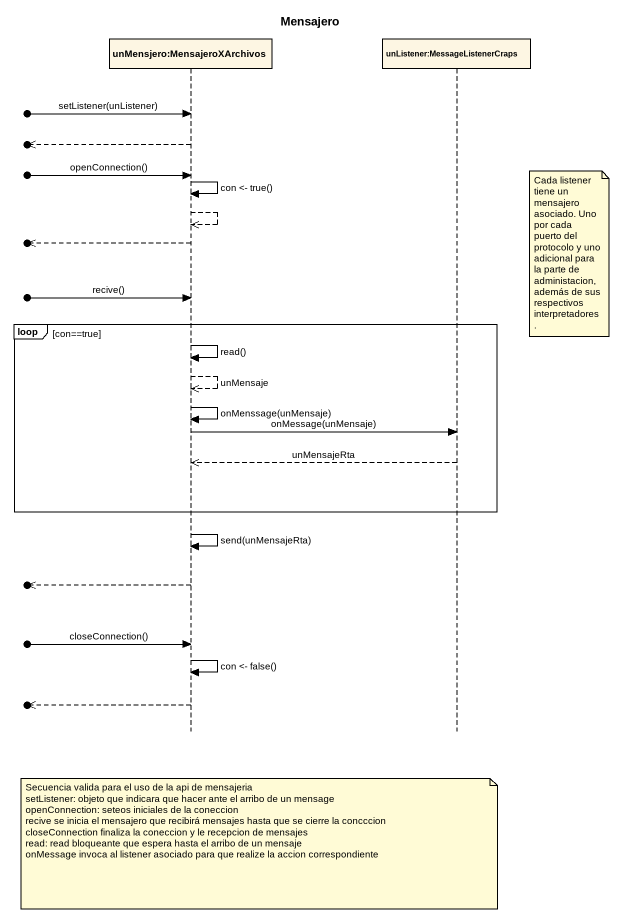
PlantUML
@startuml
title Mensajero
hide footbox
participant "unMensjero:MensajeroXArchivos" as unMensjero
participant "unListener:MessageListenerCraps" as unListener

[o-> unMensjero : setListener(unListener)
[o<<-- unMensjero
[o-> unMensjero : openConnection()
unMensjero -> unMensjero : con <- true()
unMensjero -->> unMensjero
[o<<-- unMensjero
note right of unListener : Cada listener tiene un mensajero asociado. Uno por cada puerto del protocolo y uno adicional para la parte de administacion, además de sus respectivos interpretadores.
[o-> unMensjero : recive()
loop con==true
  unMensjero -> unMensjero : read()
  unMensjero -->> unMensjero : unMensaje
  unMensjero -> unMensjero : onMenssage(unMensaje)
  unMensjero -> unListener : onMessage(unMensaje)
  unListener -->> unMensjero : unMensajeRta
end
unMensjero -> unMensjero : send(unMensajeRta)
[o<<-- unMensjero
[o-> unMensjero : closeConnection()
unMensjero -> unMensjero : con <- false()
[o<<-- unMensjero
note over unMensjero
  Secuencia valida para el uso de la api de mensajeria
  setListener: objeto que indicara que hacer ante el arribo de un mensage
  openConnection: seteos iniciales de la coneccion
  recive se inicia el mensajero que recibirá mensajes hasta que se cierre la concccion
  closeConnection finaliza la coneccion y le recepcion de mensajes
  read: read bloqueante que espera hasta el arribo de un mensaje
  onMessage invoca al listener asociado para que realize la accion correspondiente
end note
@enduml
